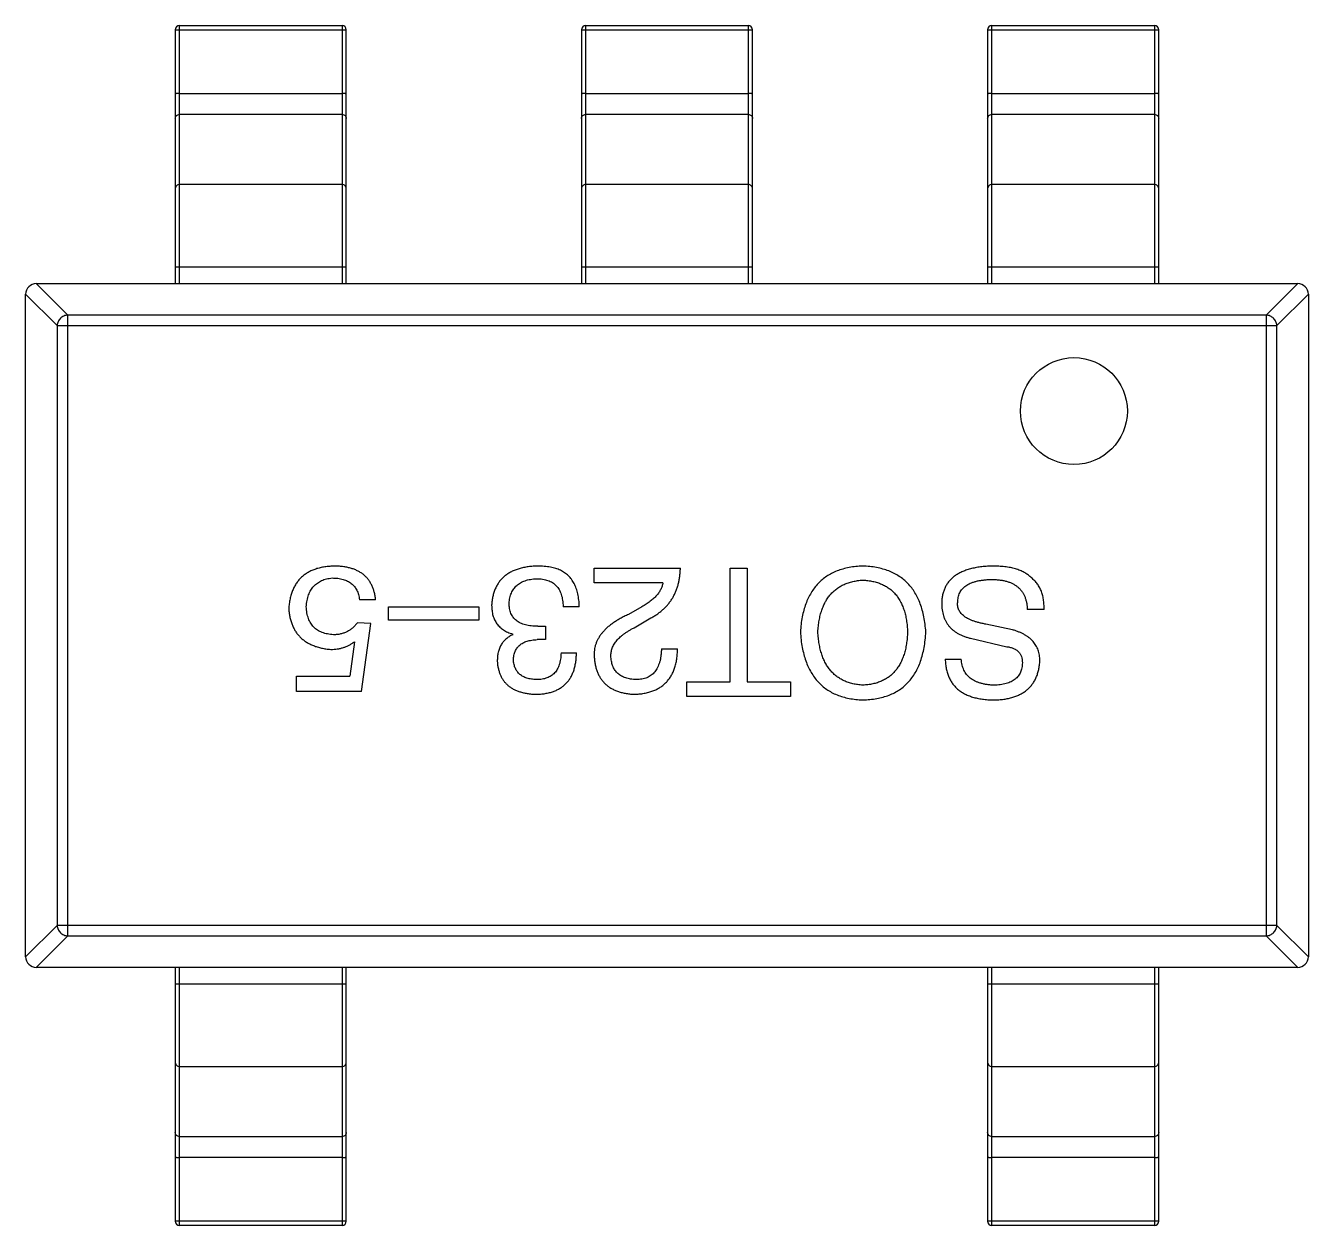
# Model space of a CAD drawing. Header units: millimetres. Extents: x 563 to 681, y 173 to 284.
# Drawn here: x 656.965 to 659.965, y 184.552 to 187.359 of the extents above; entities that cross this region are included whole.
import ezdxf

# ---------------------------------------------------------------- set-up
doc = ezdxf.new("R2010")
doc.units = ezdxf.units.MM
doc.header["$LTSCALE"] = 30.734
doc.layers.get('0').update_dxf_attribs({"linetype": 'CONTINUOUS'})

msp = doc.modelspace()

# ---------------------------------------------------------------- linework, layer by layer
at = {"linetype": 'Continuous'}
for p, q in [((657.3248, 187.3587), (657.7048, 187.3587)), ((657.3248, 186.7553), (657.3248, 187.3587)), ((657.7048, 187.3587), (657.7048, 186.7553)), ((658.2748, 187.3587), (658.6548, 187.3587)), ((658.2748, 186.7553), (658.2748, 187.3587)), ((658.6548, 187.3587), (658.6548, 186.7553)), ((659.2248, 187.3587), (659.6048, 187.3587)), ((659.2248, 186.7553), (659.2248, 187.3587)), ((659.6048, 187.3587), (659.6048, 186.7553)), ((657.3148, 187.3487), (657.3148, 186.7553)), ((657.3248, 187.3493), (657.7048, 187.3493)), ((657.7148, 186.7553), (657.7148, 187.3487)), ((658.2648, 187.3487), (658.2648, 186.7553)), ((658.2748, 187.3493), (658.6548, 187.3493)), ((658.6648, 186.7553), (658.6648, 187.3487)), ((659.2148, 187.3487), (659.2148, 186.7553)), ((659.2248, 187.3493), (659.6048, 187.3493)), ((659.6148, 186.7553), (659.6148, 187.3487)), ((657.3248, 187.1998), (657.7048, 187.1998)), ((658.2748, 187.1998), (658.6548, 187.1998)), ((659.2248, 187.1998), (659.6048, 187.1998)), ((657.7048, 187.151), (657.3248, 187.151)), ((658.6548, 187.151), (658.2748, 187.151)), ((659.6048, 187.151), (659.2248, 187.151)), ((657.7048, 186.9869), (657.3248, 186.9869)), ((658.6548, 186.9869), (658.2748, 186.9869)), ((659.6048, 186.9869), (659.2248, 186.9869)), ((657.3148, 186.7943), (657.7148, 186.7943)), ((658.2648, 186.7943), (658.6648, 186.7943)), ((659.2148, 186.7943), (659.6148, 186.7943)), ((657.0632, 186.6815), (656.9894, 186.7553)), ((656.9898, 186.7553), (659.9398, 186.7553)), ((659.9403, 186.7553), (659.8665, 186.6815)), ((656.9648, 186.7308), (657.0386, 186.657)), ((656.9648, 185.1803), (656.9648, 186.7303)), ((659.891, 186.657), (659.9648, 186.7308)), ((659.9648, 186.7303), (659.9648, 185.1803)), ((659.8665, 186.6815), (657.0632, 186.6815)), ((657.0632, 185.2291), (657.0632, 186.6815)), ((659.8665, 186.6815), (659.8665, 185.2291)), ((657.0386, 186.657), (659.891, 186.657)), ((657.0386, 186.657), (657.0386, 185.2537)), ((659.891, 185.2537), (659.891, 186.657)), ((658.2945, 186.0894), (658.4961, 186.0894)), ((658.2945, 186.055), (658.2945, 186.0894)), ((658.6126, 186.0894), (658.652, 186.0894)), ((658.6126, 185.8239), (658.6126, 186.0894)), ((658.652, 186.0894), (658.652, 185.8239)), ((658.4551, 186.055), (658.2945, 186.055)), ((657.7833, 186.0157), (657.7456, 186.0157)), ((657.8134, 185.9993), (658.0249, 185.9993)), ((657.8134, 185.9681), (657.8134, 185.9993)), ((658.0249, 185.9993), (658.0249, 185.9681)), ((658.2597, 185.9993), (658.222, 185.9993)), ((658.4059, 185.9993), (658.3748, 185.9812)), ((658.3879, 185.9501), (658.4272, 185.973)), ((659.3467, 185.9927), (659.3073, 185.9927)), ((657.7719, 185.9599), (657.7407, 185.9616)), ((657.7506, 185.8009), (657.7719, 185.9599)), ((658.0249, 185.9681), (657.8134, 185.9681)), ((658.1629, 185.9534), (658.181, 185.9534)), ((658.181, 185.9534), (658.181, 185.9222)), ((659.2729, 185.9452), (659.2106, 185.9583)), ((657.7342, 185.9173), (657.7227, 185.837)), ((658.1039, 185.9337), (658.1039, 185.9353)), ((658.181, 185.9222), (658.1613, 185.9222)), ((659.1745, 185.9255), (659.2598, 185.9058)), ((658.217, 185.8911), (658.2531, 185.8911)), ((658.4518, 185.9009), (658.4895, 185.9009)), ((659.1155, 185.8763), (659.1532, 185.8763)), ((657.5981, 185.837), (657.7227, 185.837)), ((657.5981, 185.8009), (657.5981, 185.837)), ((658.511, 185.8239), (658.6126, 185.8239)), ((658.511, 185.7894), (658.511, 185.8239)), ((658.652, 185.8239), (658.7536, 185.8239)), ((658.7536, 185.8239), (658.7536, 185.7894)), ((657.7506, 185.8009), (657.5981, 185.8009)), ((658.7536, 185.7894), (658.511, 185.7894)), ((657.0386, 185.2537), (656.9648, 185.1799)), ((659.891, 185.2537), (657.0386, 185.2537)), ((659.9648, 185.1799), (659.891, 185.2537)), ((656.9894, 185.1553), (657.0632, 185.2291)), ((657.0632, 185.2291), (659.8665, 185.2291)), ((659.8665, 185.2291), (659.9403, 185.1553)), ((659.9398, 185.1553), (656.9898, 185.1553)), ((657.3148, 185.1553), (657.3148, 184.5619)), ((657.3248, 184.5519), (657.3248, 185.1553)), ((657.7048, 185.1553), (657.7048, 184.5519)), ((657.7148, 184.5619), (657.7148, 185.1553)), ((659.2148, 185.1553), (659.2148, 184.5619)), ((659.2248, 184.5519), (659.2248, 185.1553)), ((659.6048, 185.1553), (659.6048, 184.5519)), ((659.6148, 184.5619), (659.6148, 185.1553)), ((657.7148, 185.1164), (657.3148, 185.1164)), ((659.6148, 185.1164), (659.2148, 185.1164)), ((657.3248, 184.9237), (657.7048, 184.9237)), ((659.2248, 184.9237), (659.6048, 184.9237)), ((657.3248, 184.7597), (657.7048, 184.7597)), ((659.2248, 184.7597), (659.6048, 184.7597)), ((657.7048, 184.7109), (657.3248, 184.7109)), ((659.6048, 184.7109), (659.2248, 184.7109)), ((657.7048, 184.5614), (657.3248, 184.5614)), ((659.6048, 184.5614), (659.2248, 184.5614)), ((657.7048, 184.5519), (657.3248, 184.5519)), ((659.6048, 184.5519), (659.2248, 184.5519))]:
    msp.add_line(p, q, dxfattribs=at)
msp.add_circle((659.4165, 186.457), 0.125, dxfattribs=at)
for centre, radius, start, end in [((657.3248, 187.3487), 0.01, 90, 180), ((657.7048, 187.3487), 0.01, 0.0001, 90), ((658.2748, 187.3487), 0.01, 90, 180), ((658.6548, 187.3487), 0.01, 0.0001, 90), ((659.2248, 187.3487), 0.01, 90, 180), ((659.6048, 187.3487), 0.01, 0.0001, 90), ((656.9898, 186.7303), 0.025, 90, 180), ((659.9398, 186.7303), 0.025, 0, 90), ((656.9898, 185.1803), 0.025, 180, 270), ((659.9398, 185.1803), 0.025, 270, 0), ((657.3248, 184.5619), 0.01, 180.0001, 270), ((657.7048, 184.5619), 0.01, 270, 0), ((659.2248, 184.5619), 0.01, 180.0001, 270), ((659.6048, 184.5619), 0.01, 270, 0)]:
    msp.add_arc(centre, radius, start, end, dxfattribs=at)
for points, knots in [([(657.3148, 187.3487), (657.3148, 187.3488), (657.3149, 187.3488), (657.315, 187.3489), (657.3153, 187.3489), (657.3158, 187.349), (657.3166, 187.349), (657.3178, 187.3491), (657.3193, 187.3492), (657.321, 187.3492), (657.3229, 187.3493), (657.3242, 187.3493), (657.3248, 187.3493)], [0, 0, 0, 0, 0.007007, 0.022207, 0.046429, 0.079688, 0.172082, 0.296123, 0.447019, 0.619102, 0.806017, 1, 1, 1, 1]), ([(657.7048, 187.3493), (657.7055, 187.3493), (657.7068, 187.3493), (657.7086, 187.3492), (657.7103, 187.3492), (657.7118, 187.3491), (657.713, 187.349), (657.7139, 187.349), (657.7144, 187.3489), (657.7146, 187.3489), (657.7147, 187.3488), (657.7148, 187.3488), (657.7148, 187.3487)], [0, 0, 0, 0, 0.193983, 0.380898, 0.552981, 0.703877, 0.827918, 0.920311, 0.953571, 0.977793, 0.992993, 1, 1, 1, 1]), ([(658.2648, 187.3487), (658.2648, 187.3488), (658.2649, 187.3488), (658.265, 187.3489), (658.2653, 187.3489), (658.2658, 187.349), (658.2666, 187.349), (658.2678, 187.3491), (658.2693, 187.3492), (658.271, 187.3492), (658.2729, 187.3493), (658.2742, 187.3493), (658.2748, 187.3493)], [0, 0, 0, 0, 0.007007, 0.022207, 0.046429, 0.079688, 0.172082, 0.296123, 0.447019, 0.619102, 0.806017, 1, 1, 1, 1]), ([(658.6548, 187.3493), (658.6555, 187.3493), (658.6568, 187.3493), (658.6586, 187.3492), (658.6603, 187.3492), (658.6618, 187.3491), (658.663, 187.349), (658.6639, 187.349), (658.6644, 187.3489), (658.6646, 187.3489), (658.6647, 187.3488), (658.6648, 187.3488), (658.6648, 187.3487)], [0, 0, 0, 0, 0.193983, 0.380898, 0.552981, 0.703877, 0.827918, 0.920311, 0.953571, 0.977793, 0.992993, 1, 1, 1, 1]), ([(659.2148, 187.3487), (659.2148, 187.3488), (659.2149, 187.3488), (659.215, 187.3489), (659.2153, 187.3489), (659.2158, 187.349), (659.2166, 187.349), (659.2178, 187.3491), (659.2193, 187.3492), (659.221, 187.3492), (659.2229, 187.3493), (659.2242, 187.3493), (659.2248, 187.3493)], [0, 0, 0, 0, 0.007007, 0.022207, 0.046429, 0.079688, 0.172082, 0.296123, 0.447019, 0.619102, 0.806017, 1, 1, 1, 1]), ([(659.6048, 187.3493), (659.6055, 187.3493), (659.6068, 187.3493), (659.6086, 187.3492), (659.6103, 187.3492), (659.6118, 187.3491), (659.613, 187.349), (659.6139, 187.349), (659.6144, 187.3489), (659.6146, 187.3489), (659.6147, 187.3488), (659.6148, 187.3488), (659.6148, 187.3487)], [0, 0, 0, 0, 0.193983, 0.380898, 0.552981, 0.703877, 0.827918, 0.920311, 0.953571, 0.977793, 0.992993, 1, 1, 1, 1]), ([(657.3248, 187.1998), (657.3242, 187.1998), (657.3229, 187.1998), (657.321, 187.1998), (657.3193, 187.1997), (657.3178, 187.1997), (657.3166, 187.1996), (657.3158, 187.1995), (657.3153, 187.1994), (657.315, 187.1994), (657.3149, 187.1993), (657.3148, 187.1993), (657.3148, 187.1993)], [0, 0, 0, 0, 0.193983, 0.380898, 0.552981, 0.703877, 0.827918, 0.920312, 0.953571, 0.977793, 0.992993, 1, 1, 1, 1]), ([(657.7148, 187.1993), (657.7148, 187.1993), (657.7147, 187.1993), (657.7146, 187.1994), (657.7144, 187.1994), (657.7139, 187.1995), (657.713, 187.1996), (657.7118, 187.1997), (657.7103, 187.1997), (657.7086, 187.1998), (657.7068, 187.1998), (657.7055, 187.1998), (657.7048, 187.1998)], [0, 0, 0, 0, 0.007007, 0.022207, 0.046429, 0.079689, 0.172082, 0.296123, 0.447019, 0.619102, 0.806017, 1, 1, 1, 1]), ([(658.2748, 187.1998), (658.2742, 187.1998), (658.2729, 187.1998), (658.271, 187.1998), (658.2693, 187.1997), (658.2678, 187.1997), (658.2666, 187.1996), (658.2658, 187.1995), (658.2653, 187.1994), (658.265, 187.1994), (658.2649, 187.1993), (658.2648, 187.1993), (658.2648, 187.1993)], [0, 0, 0, 0, 0.193983, 0.380898, 0.552981, 0.703877, 0.827918, 0.920312, 0.953571, 0.977793, 0.992993, 1, 1, 1, 1]), ([(658.6648, 187.1993), (658.6648, 187.1993), (658.6647, 187.1993), (658.6646, 187.1994), (658.6644, 187.1994), (658.6639, 187.1995), (658.663, 187.1996), (658.6618, 187.1997), (658.6603, 187.1997), (658.6586, 187.1998), (658.6568, 187.1998), (658.6555, 187.1998), (658.6548, 187.1998)], [0, 0, 0, 0, 0.007007, 0.022207, 0.046429, 0.079689, 0.172082, 0.296123, 0.447019, 0.619102, 0.806017, 1, 1, 1, 1]), ([(659.2248, 187.1998), (659.2242, 187.1998), (659.2229, 187.1998), (659.221, 187.1998), (659.2193, 187.1997), (659.2178, 187.1997), (659.2166, 187.1996), (659.2158, 187.1995), (659.2153, 187.1994), (659.215, 187.1994), (659.2149, 187.1993), (659.2148, 187.1993), (659.2148, 187.1993)], [0, 0, 0, 0, 0.193983, 0.380898, 0.552981, 0.703877, 0.827918, 0.920312, 0.953571, 0.977793, 0.992993, 1, 1, 1, 1]), ([(659.6148, 187.1993), (659.6148, 187.1993), (659.6147, 187.1993), (659.6146, 187.1994), (659.6144, 187.1994), (659.6139, 187.1995), (659.613, 187.1996), (659.6118, 187.1997), (659.6103, 187.1997), (659.6086, 187.1998), (659.6068, 187.1998), (659.6055, 187.1998), (659.6048, 187.1998)], [0, 0, 0, 0, 0.007007, 0.022207, 0.046429, 0.079689, 0.172082, 0.296123, 0.447019, 0.619102, 0.806017, 1, 1, 1, 1]), ([(657.3148, 187.1416), (657.3148, 187.1428), (657.3154, 187.1453), (657.3176, 187.1484), (657.3209, 187.1505), (657.3235, 187.151), (657.3248, 187.151)], [0, 0, 0, 0, 0.242809, 0.48985, 0.742832, 1, 1, 1, 1]), ([(657.7048, 187.151), (657.7061, 187.151), (657.7087, 187.1505), (657.712, 187.1484), (657.7143, 187.1453), (657.7148, 187.1428), (657.7148, 187.1416)], [0, 0, 0, 0, 0.257168, 0.51015, 0.757191, 1, 1, 1, 1]), ([(658.2648, 187.1416), (658.2648, 187.1428), (658.2654, 187.1453), (658.2676, 187.1484), (658.2709, 187.1505), (658.2735, 187.151), (658.2748, 187.151)], [0, 0, 0, 0, 0.242809, 0.48985, 0.742832, 1, 1, 1, 1]), ([(658.6548, 187.151), (658.6561, 187.151), (658.6587, 187.1505), (658.662, 187.1484), (658.6643, 187.1453), (658.6648, 187.1428), (658.6648, 187.1416)], [0, 0, 0, 0, 0.257168, 0.51015, 0.757191, 1, 1, 1, 1]), ([(659.2148, 187.1416), (659.2148, 187.1428), (659.2154, 187.1453), (659.2176, 187.1484), (659.2209, 187.1505), (659.2235, 187.151), (659.2248, 187.151)], [0, 0, 0, 0, 0.242809, 0.48985, 0.742832, 1, 1, 1, 1]), ([(659.6048, 187.151), (659.6061, 187.151), (659.6087, 187.1505), (659.612, 187.1484), (659.6143, 187.1453), (659.6148, 187.1428), (659.6148, 187.1416)], [0, 0, 0, 0, 0.257168, 0.51015, 0.757191, 1, 1, 1, 1]), ([(657.3248, 186.9869), (657.3235, 186.9869), (657.3209, 186.9865), (657.3176, 186.9844), (657.3154, 186.9813), (657.3148, 186.9788), (657.3148, 186.9775)], [0, 0, 0, 0, 0.257168, 0.51015, 0.757191, 1, 1, 1, 1]), ([(657.7148, 186.9775), (657.7148, 186.9788), (657.7143, 186.9813), (657.712, 186.9844), (657.7087, 186.9865), (657.7061, 186.9869), (657.7048, 186.9869)], [0, 0, 0, 0, 0.242809, 0.48985, 0.742832, 1, 1, 1, 1]), ([(658.2748, 186.9869), (658.2735, 186.9869), (658.2709, 186.9865), (658.2676, 186.9844), (658.2654, 186.9813), (658.2648, 186.9788), (658.2648, 186.9775)], [0, 0, 0, 0, 0.257168, 0.51015, 0.757191, 1, 1, 1, 1]), ([(658.6648, 186.9775), (658.6648, 186.9788), (658.6643, 186.9813), (658.662, 186.9844), (658.6587, 186.9865), (658.6561, 186.9869), (658.6548, 186.9869)], [0, 0, 0, 0, 0.242809, 0.48985, 0.742832, 1, 1, 1, 1]), ([(659.2248, 186.9869), (659.2235, 186.9869), (659.2209, 186.9865), (659.2176, 186.9844), (659.2154, 186.9813), (659.2148, 186.9788), (659.2148, 186.9775)], [0, 0, 0, 0, 0.257168, 0.51015, 0.757191, 1, 1, 1, 1]), ([(659.6148, 186.9775), (659.6148, 186.9788), (659.6143, 186.9813), (659.612, 186.9844), (659.6087, 186.9865), (659.6061, 186.9869), (659.6048, 186.9869)], [0, 0, 0, 0, 0.242809, 0.48985, 0.742832, 1, 1, 1, 1]), ([(657.0632, 186.6815), (657.06, 186.6814), (657.0537, 186.6799), (657.0457, 186.6744), (657.0402, 186.6664), (657.0388, 186.6601), (657.0386, 186.657)], [0, 0, 0, 0, 0.248875, 0.5, 0.751125, 1, 1, 1, 1]), ([(659.891, 186.657), (659.8909, 186.6601), (659.8894, 186.6664), (659.8839, 186.6744), (659.8759, 186.6799), (659.8696, 186.6814), (659.8665, 186.6815)], [0, 0, 0, 0, 0.248875, 0.5, 0.751125, 1, 1, 1, 1]), ([(657.6883, 186.0944), (657.6841, 186.0942), (657.6761, 186.0939), (657.6645, 186.0926), (657.6536, 186.0906), (657.6435, 186.0877), (657.6341, 186.0841), (657.6254, 186.0797), (657.6175, 186.0745), (657.6102, 186.0687), (657.6038, 186.062), (657.5982, 186.0546), (657.5932, 186.0464), (657.5891, 186.0374), (657.5857, 186.0277), (657.5829, 186.0173), (657.5811, 186.0061), (657.5804, 185.9983), (657.5801, 185.9944)], [0, 0, 0, 0, 0.074337, 0.144658, 0.211298, 0.274399, 0.334717, 0.392948, 0.449757, 0.505394, 0.56075, 0.616858, 0.674126, 0.733366, 0.795021, 0.859694, 0.927941, 1, 1, 1, 1]), ([(657.7833, 186.0157), (657.7829, 186.0188), (657.7822, 186.0249), (657.7802, 186.0336), (657.7777, 186.0419), (657.7744, 186.0494), (657.7707, 186.0565), (657.7662, 186.0629), (657.7613, 186.0688), (657.7555, 186.0739), (657.7493, 186.0787), (657.7423, 186.0827), (657.7348, 186.0862), (657.7267, 186.089), (657.7179, 186.0912), (657.7086, 186.0929), (657.6986, 186.094), (657.6918, 186.0942), (657.6883, 186.0944)], [0, 0, 0, 0, 0.068545, 0.133544, 0.19542, 0.255245, 0.312812, 0.36916, 0.424791, 0.480307, 0.536971, 0.594633, 0.654367, 0.716937, 0.782022, 0.850991, 0.92325, 1, 1, 1, 1]), ([(658.1613, 186.0944), (658.1572, 186.0942), (658.1492, 186.0938), (658.1376, 186.0924), (658.1267, 186.0903), (658.1167, 186.0875), (658.1073, 186.0842), (658.0987, 186.0801), (658.0909, 186.0754), (658.0838, 186.0699), (658.0775, 186.0638), (658.0719, 186.057), (658.0671, 186.0496), (658.0631, 186.0414), (658.0598, 186.0327), (658.0573, 186.0232), (658.0555, 186.0131), (658.055, 186.0061), (658.0547, 186.0026)], [0, 0, 0, 0, 0.078078, 0.151942, 0.221594, 0.28726, 0.350176, 0.409768, 0.467648, 0.523784, 0.578904, 0.634014, 0.689819, 0.746826, 0.805875, 0.867063, 0.931764, 1, 1, 1, 1]), ([(658.2154, 186.0845), (658.2137, 186.0853), (658.2102, 186.0869), (658.2046, 186.0889), (658.1985, 186.0906), (658.1919, 186.0919), (658.1849, 186.093), (658.1774, 186.0938), (658.1695, 186.0942), (658.1641, 186.0943), (658.1613, 186.0944)], [0, 0, 0, 0, 0.101955, 0.208983, 0.322698, 0.44339, 0.570851, 0.70629, 0.84885, 1, 1, 1, 1]), ([(658.9226, 186.0944), (658.9171, 186.0941), (658.9064, 186.0935), (658.8908, 186.0912), (658.8762, 186.0877), (658.8625, 186.0832), (658.8499, 186.0774), (658.8382, 186.0706), (658.8276, 186.0626), (658.8179, 186.0535), (658.8093, 186.0432), (658.8016, 186.0319), (658.7949, 186.0194), (658.7893, 186.0057), (658.7846, 185.9909), (658.7809, 185.975), (658.7781, 185.958), (658.7772, 185.9463), (658.7767, 185.9403)], [0, 0, 0, 0, 0.069543, 0.135551, 0.198218, 0.258467, 0.316451, 0.372703, 0.428457, 0.483848, 0.539952, 0.597251, 0.656588, 0.718448, 0.783219, 0.851581, 0.92366, 1, 1, 1, 1]), ([(659.0702, 185.9403), (659.0697, 185.9463), (659.0687, 185.958), (659.066, 185.975), (659.0623, 185.9909), (659.0575, 186.0057), (659.0518, 186.0194), (659.0451, 186.0319), (659.0373, 186.0433), (659.0286, 186.0535), (659.0188, 186.0626), (659.008, 186.0706), (658.9962, 186.0774), (658.9834, 186.0832), (658.9696, 186.0877), (658.9548, 186.0912), (658.9391, 186.0935), (658.9282, 186.0941), (658.9226, 186.0944)], [0, 0, 0, 0, 0.075921, 0.147605, 0.21565, 0.280144, 0.341762, 0.400894, 0.458022, 0.514147, 0.569605, 0.625256, 0.681857, 0.740217, 0.800617, 0.86368, 0.930079, 1, 1, 1, 1]), ([(659.2254, 186.0944), (659.2207, 186.0942), (659.2115, 186.0938), (659.1983, 186.0925), (659.186, 186.0905), (659.1745, 186.0879), (659.164, 186.0847), (659.1543, 186.0808), (659.1455, 186.0764), (659.1376, 186.0712), (659.1306, 186.0655), (659.1246, 186.059), (659.1194, 186.052), (659.1151, 186.0443), (659.1118, 186.036), (659.1093, 186.027), (659.1078, 186.0175), (659.1075, 186.0109), (659.1073, 186.0075)], [0, 0, 0, 0, 0.08539, 0.165926, 0.241159, 0.312046, 0.378904, 0.441563, 0.500906, 0.55769, 0.612, 0.665045, 0.717904, 0.770385, 0.824307, 0.880048, 0.938483, 1, 1, 1, 1]), ([(659.3155, 186.0681), (659.3132, 186.0702), (659.3084, 186.0746), (659.3, 186.0799), (659.2904, 186.0844), (659.2796, 186.0881), (659.2677, 186.0909), (659.2546, 186.0929), (659.2404, 186.0941), (659.2305, 186.0943), (659.2254, 186.0944)], [0, 0, 0, 0, 0.09804, 0.200818, 0.309803, 0.427378, 0.554601, 0.691373, 0.839613, 1, 1, 1, 1]), ([(657.621, 185.9993), (657.6213, 186.0018), (657.6217, 186.0067), (657.623, 186.0139), (657.6246, 186.0205), (657.6266, 186.0268), (657.6289, 186.0326), (657.6317, 186.0379), (657.635, 186.0428), (657.6386, 186.0473), (657.6426, 186.0512), (657.647, 186.0548), (657.6518, 186.0579), (657.657, 186.0605), (657.6626, 186.0627), (657.6686, 186.0645), (657.675, 186.0657), (657.6795, 186.0662), (657.6817, 186.0665)], [0, 0, 0, 0, 0.076076, 0.147929, 0.216494, 0.28139, 0.343555, 0.403665, 0.461756, 0.518574, 0.57465, 0.630617, 0.687539, 0.745203, 0.805007, 0.867454, 0.932274, 1, 1, 1, 1]), ([(657.6817, 186.0665), (657.684, 186.0665), (657.6886, 186.0664), (657.6951, 186.0658), (657.7013, 186.0648), (657.7072, 186.0634), (657.7126, 186.0616), (657.7176, 186.0594), (657.7222, 186.0569), (657.7264, 186.0539), (657.7302, 186.0505), (657.7337, 186.0467), (657.7367, 186.0425), (657.7393, 186.0379), (657.7415, 186.0329), (657.7433, 186.0275), (657.7447, 186.0217), (657.7453, 186.0177), (657.7456, 186.0157)], [0, 0, 0, 0, 0.076648, 0.148913, 0.217705, 0.28283, 0.345406, 0.405074, 0.462929, 0.519315, 0.57498, 0.630645, 0.68742, 0.745021, 0.804689, 0.866635, 0.93176, 1, 1, 1, 1]), ([(658.0957, 186.0075), (658.0959, 186.0097), (658.0962, 186.0139), (658.0973, 186.0201), (658.0988, 186.0259), (658.1008, 186.0313), (658.1033, 186.0363), (658.1061, 186.041), (658.1095, 186.0451), (658.1133, 186.049), (658.1176, 186.0524), (658.1223, 186.0554), (658.1274, 186.058), (658.133, 186.0602), (658.139, 186.0619), (658.1455, 186.0633), (658.1524, 186.0644), (658.1572, 186.0647), (658.1597, 186.0648)], [0, 0, 0, 0, 0.068514, 0.133941, 0.195994, 0.255362, 0.312994, 0.369441, 0.424687, 0.480522, 0.537148, 0.594801, 0.654411, 0.716817, 0.781981, 0.850498, 0.923306, 1, 1, 1, 1]), ([(658.1597, 186.0648), (658.1621, 186.0648), (658.1669, 186.0647), (658.1738, 186.0639), (658.1803, 186.0627), (658.1862, 186.0608), (658.1918, 186.0586), (658.1969, 186.0558), (658.2015, 186.0524), (658.2057, 186.0485), (658.2093, 186.0441), (658.2126, 186.0392), (658.2153, 186.0338), (658.2176, 186.0279), (658.2194, 186.0214), (658.2207, 186.0145), (658.2217, 186.0071), (658.2219, 186.0019), (658.222, 185.9993)], [0, 0, 0, 0, 0.071272, 0.13882, 0.201858, 0.262757, 0.320043, 0.376709, 0.431462, 0.486034, 0.541209, 0.597703, 0.65589, 0.717768, 0.782056, 0.850407, 0.92277, 1, 1, 1, 1]), ([(658.2597, 185.9993), (658.2596, 186.0019), (658.2594, 186.0072), (658.2587, 186.0148), (658.2577, 186.0221), (658.2564, 186.0291), (658.2547, 186.0357), (658.2528, 186.042), (658.2504, 186.0478), (658.2479, 186.0534), (658.2449, 186.0585), (658.2417, 186.0634), (658.2381, 186.0678), (658.2342, 186.0719), (658.23, 186.0756), (658.2254, 186.0789), (658.2206, 186.082), (658.2171, 186.0837), (658.2154, 186.0845)], [0, 0, 0, 0, 0.078937, 0.154495, 0.226898, 0.296844, 0.363348, 0.427781, 0.48946, 0.549586, 0.607902, 0.664733, 0.720805, 0.776157, 0.831175, 0.886736, 0.943094, 1, 1, 1, 1]), ([(658.4272, 185.973), (658.43, 185.9746), (658.4354, 185.9776), (658.443, 185.9826), (658.4502, 185.988), (658.4567, 185.9938), (658.4629, 185.9998), (658.4685, 186.0062), (658.4736, 186.013), (658.4782, 186.0201), (658.4822, 186.0276), (658.4858, 186.0354), (658.4888, 186.0436), (658.4913, 186.0521), (658.4933, 186.0609), (658.4947, 186.0701), (658.4957, 186.0797), (658.496, 186.0861), (658.4961, 186.0894)], [0, 0, 0, 0, 0.065828, 0.130094, 0.192451, 0.254037, 0.313974, 0.373757, 0.433048, 0.492243, 0.551902, 0.611758, 0.672678, 0.734814, 0.798569, 0.863693, 0.930488, 1, 1, 1, 1]), ([(658.8177, 185.9403), (658.818, 185.9449), (658.8187, 185.9539), (658.8206, 185.967), (658.8232, 185.9793), (658.8265, 185.9908), (658.8306, 186.0013), (658.8354, 186.0111), (658.8408, 186.02), (658.8471, 186.028), (658.854, 186.0352), (658.8617, 186.0416), (658.8701, 186.0471), (658.8792, 186.0518), (658.8891, 186.0555), (658.8996, 186.0584), (658.9109, 186.0606), (658.9186, 186.0612), (658.9226, 186.0616)], [0, 0, 0, 0, 0.077942, 0.152007, 0.221727, 0.288073, 0.351, 0.411526, 0.469701, 0.526016, 0.581668, 0.637084, 0.692684, 0.749573, 0.808409, 0.869306, 0.932836, 1, 1, 1, 1]), ([(658.9226, 186.0616), (658.9267, 186.0613), (658.9346, 186.0608), (658.946, 186.0588), (658.9567, 186.056), (658.9667, 186.0524), (658.9759, 186.0478), (658.9843, 186.0424), (658.9921, 186.0361), (658.999, 186.0289), (659.0052, 186.0208), (659.0107, 186.0119), (659.0154, 186.002), (659.0194, 185.9914), (659.0226, 185.9798), (659.025, 185.9674), (659.0268, 185.9541), (659.0273, 185.945), (659.0275, 185.9403)], [0, 0, 0, 0, 0.06765, 0.131591, 0.192902, 0.251442, 0.307964, 0.363592, 0.418442, 0.47374, 0.529963, 0.587768, 0.647917, 0.710953, 0.777434, 0.847168, 0.921622, 1, 1, 1, 1]), ([(659.145, 186.0124), (659.1451, 186.0144), (659.1454, 186.0183), (659.1466, 186.0239), (659.1482, 186.0292), (659.1506, 186.034), (659.1535, 186.0386), (659.1571, 186.0427), (659.1612, 186.0465), (659.166, 186.0498), (659.1713, 186.0528), (659.1773, 186.0555), (659.1838, 186.0577), (659.191, 186.0596), (659.1987, 186.061), (659.2071, 186.0621), (659.216, 186.0629), (659.2222, 186.0631), (659.2254, 186.0632)], [0, 0, 0, 0, 0.05617, 0.109836, 0.161504, 0.212099, 0.262487, 0.313111, 0.36568, 0.419737, 0.477556, 0.53817, 0.603387, 0.672532, 0.746929, 0.825941, 0.910245, 1, 1, 1, 1]), ([(659.2254, 186.0632), (659.2286, 186.0631), (659.2349, 186.0628), (659.244, 186.0619), (659.2526, 186.0604), (659.2605, 186.0583), (659.2678, 186.0558), (659.2745, 186.0527), (659.2806, 186.049), (659.2861, 186.0449), (659.2909, 186.0402), (659.2951, 186.0349), (659.2988, 186.0292), (659.3017, 186.0229), (659.3041, 186.0161), (659.3058, 186.0087), (659.307, 186.0009), (659.3072, 185.9955), (659.3073, 185.9927)], [0, 0, 0, 0, 0.079335, 0.15404, 0.224955, 0.291021, 0.353982, 0.414027, 0.47178, 0.527247, 0.581879, 0.636096, 0.691322, 0.747597, 0.806328, 0.867466, 0.932039, 1, 1, 1, 1]), ([(659.3467, 185.9927), (659.3467, 185.9968), (659.3468, 186.0047), (659.3455, 186.0163), (659.3434, 186.027), (659.3399, 186.0369), (659.3355, 186.046), (659.33, 186.0543), (659.3233, 186.0618), (659.3181, 186.066), (659.3155, 186.0681)], [0, 0, 0, 0, 0.144278, 0.280018, 0.408467, 0.530887, 0.648749, 0.76463, 0.881475, 1, 1, 1, 1]), ([(658.4551, 186.055), (658.4546, 186.0524), (658.4535, 186.0472), (658.4503, 186.0396), (658.446, 186.0323), (658.4403, 186.0252), (658.4335, 186.0183), (658.4255, 186.0117), (658.4162, 186.0052), (658.4094, 186.0013), (658.4059, 185.9993)], [0, 0, 0, 0, 0.103034, 0.208166, 0.318255, 0.434664, 0.559728, 0.695394, 0.841708, 1, 1, 1, 1]), ([(658.0547, 186.0026), (658.0548, 186.0004), (658.0548, 185.9962), (658.0555, 185.9901), (658.0563, 185.9843), (658.0578, 185.9787), (658.0594, 185.9735), (658.0616, 185.9685), (658.0641, 185.9638), (658.0669, 185.9594), (658.0702, 185.9554), (658.0739, 185.9516), (658.078, 185.9482), (658.0824, 185.9449), (658.0873, 185.9421), (658.0924, 185.9395), (658.098, 185.9373), (658.1019, 185.936), (658.1039, 185.9353)], [0, 0, 0, 0, 0.071215, 0.138707, 0.20396, 0.266995, 0.327734, 0.387609, 0.445602, 0.503345, 0.561136, 0.618597, 0.677672, 0.738255, 0.799989, 0.863961, 0.930555, 1, 1, 1, 1]), ([(658.1629, 185.9534), (658.1602, 185.9534), (658.155, 185.9534), (658.1474, 185.9542), (658.1402, 185.9551), (658.1337, 185.9567), (658.1276, 185.9585), (658.122, 185.9608), (658.117, 185.9636), (658.1125, 185.9668), (658.1085, 185.9704), (658.1051, 185.9745), (658.1022, 185.9789), (658.0998, 185.9838), (658.098, 185.9891), (658.0966, 185.9949), (658.0958, 186.001), (658.0958, 186.0053), (658.0957, 186.0075)], [0, 0, 0, 0, 0.082495, 0.159728, 0.232496, 0.300725, 0.365163, 0.425859, 0.483728, 0.538892, 0.592921, 0.646195, 0.699968, 0.754746, 0.811387, 0.870806, 0.933482, 1, 1, 1, 1]), ([(659.1073, 186.0075), (659.1074, 186.0048), (659.1074, 185.9996), (659.1083, 185.9919), (659.1096, 185.9847), (659.1114, 185.9778), (659.1138, 185.9713), (659.1167, 185.9652), (659.1201, 185.9594), (659.1241, 185.9541), (659.1285, 185.9491), (659.1335, 185.9446), (659.1391, 185.9404), (659.1452, 185.9367), (659.1518, 185.9333), (659.1589, 185.9302), (659.1665, 185.9276), (659.1718, 185.9262), (659.1745, 185.9255)], [0, 0, 0, 0, 0.069111, 0.134881, 0.198727, 0.259407, 0.319007, 0.377056, 0.434317, 0.491571, 0.548636, 0.606792, 0.666243, 0.727818, 0.791484, 0.858071, 0.927249, 1, 1, 1, 1]), ([(659.2106, 185.9583), (659.2077, 185.9589), (659.2021, 185.96), (659.194, 185.9619), (659.1865, 185.9641), (659.1796, 185.9665), (659.1733, 185.9691), (659.1677, 185.9719), (659.1626, 185.975), (659.1582, 185.9782), (659.1544, 185.9817), (659.1511, 185.9854), (659.1486, 185.9894), (659.1466, 185.9936), (659.1452, 185.998), (659.1445, 186.0026), (659.1444, 186.0074), (659.1448, 186.0107), (659.145, 186.0124)], [0, 0, 0, 0, 0.0932, 0.181198, 0.26306, 0.339627, 0.41092, 0.477479, 0.538825, 0.596824, 0.650619, 0.702235, 0.751666, 0.79967, 0.847759, 0.896274, 0.946739, 1, 1, 1, 1]), ([(657.5801, 185.9944), (657.5804, 185.9908), (657.581, 185.9839), (657.5829, 185.974), (657.5854, 185.9646), (657.5885, 185.9558), (657.5924, 185.9477), (657.5968, 185.9402), (657.602, 185.9333), (657.6078, 185.927), (657.6144, 185.9214), (657.6215, 185.9163), (657.6294, 185.9119), (657.6379, 185.9081), (657.6471, 185.9049), (657.6569, 185.9024), (657.6674, 185.9004), (657.6747, 185.8997), (657.6784, 185.8993)], [0, 0, 0, 0, 0.070056, 0.136784, 0.200181, 0.261459, 0.320361, 0.377607, 0.434201, 0.490556, 0.547297, 0.604711, 0.66384, 0.725285, 0.788826, 0.855809, 0.925831, 1, 1, 1, 1]), ([(657.685, 185.9337), (657.6825, 185.9339), (657.6777, 185.9343), (657.6708, 185.9354), (657.6643, 185.9368), (657.6583, 185.9389), (657.6527, 185.9414), (657.6475, 185.9443), (657.6428, 185.9478), (657.6386, 185.9516), (657.6348, 185.956), (657.6314, 185.9608), (657.6286, 185.9661), (657.6262, 185.9719), (657.6241, 185.9781), (657.6227, 185.9847), (657.6215, 185.9919), (657.6212, 185.9968), (657.621, 185.9993)], [0, 0, 0, 0, 0.071832, 0.140066, 0.204455, 0.266341, 0.32589, 0.383089, 0.439379, 0.495454, 0.551183, 0.608094, 0.666555, 0.726952, 0.789772, 0.856464, 0.926451, 1, 1, 1, 1]), ([(658.3748, 185.9812), (658.3714, 185.9797), (658.3648, 185.9766), (658.3553, 185.9716), (658.3466, 185.9665), (658.3385, 185.9611), (658.3311, 185.9556), (658.3243, 185.9499), (658.3183, 185.944), (658.3129, 185.9379), (658.3082, 185.9317), (658.3042, 185.9252), (658.3008, 185.9186), (658.2981, 185.9118), (658.2962, 185.9048), (658.2949, 185.8977), (658.2943, 185.8903), (658.2944, 185.8854), (658.2945, 185.8829)], [0, 0, 0, 0, 0.082731, 0.161257, 0.236138, 0.307554, 0.375712, 0.440848, 0.502916, 0.562567, 0.619798, 0.675716, 0.73039, 0.78386, 0.837315, 0.890547, 0.944917, 1, 1, 1, 1]), ([(657.7407, 185.9616), (657.7389, 185.9593), (657.7354, 185.955), (657.7294, 185.9493), (657.723, 185.9445), (657.7162, 185.9405), (657.709, 185.9375), (657.7013, 185.9353), (657.6933, 185.9339), (657.6878, 185.9338), (657.685, 185.9337)], [0, 0, 0, 0, 0.132471, 0.259199, 0.382453, 0.502638, 0.622849, 0.744865, 0.870389, 1, 1, 1, 1]), ([(658.3338, 185.8812), (658.3337, 185.8829), (658.3335, 185.8861), (658.3338, 185.8909), (658.3347, 185.8956), (658.3358, 185.9004), (658.3376, 185.9049), (658.3398, 185.9094), (658.3425, 185.9139), (658.3457, 185.9182), (658.3493, 185.9225), (658.3534, 185.9267), (658.358, 185.9308), (658.363, 185.9349), (658.3686, 185.9388), (658.3746, 185.9427), (658.381, 185.9465), (658.3856, 185.9489), (658.3879, 185.9501)], [0, 0, 0, 0, 0.052237, 0.103888, 0.155485, 0.207395, 0.259864, 0.31356, 0.369176, 0.4266, 0.486836, 0.550048, 0.61567, 0.685271, 0.75824, 0.834614, 0.915635, 1, 1, 1, 1]), ([(658.7767, 185.9403), (658.7772, 185.934), (658.7781, 185.9219), (658.7809, 185.9043), (658.7846, 185.888), (658.7893, 185.8727), (658.7949, 185.8586), (658.8016, 185.8457), (658.8093, 185.8339), (658.8179, 185.8233), (658.8276, 185.8139), (658.8382, 185.8057), (658.8499, 185.7986), (658.8625, 185.7927), (658.8762, 185.7881), (658.8908, 185.7846), (658.9064, 185.7822), (658.9171, 185.7816), (658.9226, 185.7812)], [0, 0, 0, 0, 0.077567, 0.150676, 0.219857, 0.285465, 0.347921, 0.407823, 0.465422, 0.52175, 0.577087, 0.632521, 0.688224, 0.745558, 0.804966, 0.866649, 0.931596, 1, 1, 1, 1]), ([(658.9226, 185.8157), (658.9186, 185.816), (658.9109, 185.8167), (658.8996, 185.8189), (658.889, 185.8218), (658.8792, 185.8257), (658.8701, 185.8305), (658.8617, 185.8361), (658.854, 185.8426), (658.847, 185.85), (658.8408, 185.8583), (658.8354, 185.8674), (658.8305, 185.8775), (658.8265, 185.8883), (658.8232, 185.9001), (658.8206, 185.9127), (658.8186, 185.9262), (658.818, 185.9355), (658.8177, 185.9403)], [0, 0, 0, 0, 0.066185, 0.128757, 0.188826, 0.247016, 0.303201, 0.358331, 0.413554, 0.469092, 0.525618, 0.584057, 0.64487, 0.708721, 0.775674, 0.846303, 0.920903, 1, 1, 1, 1]), ([(658.9226, 185.7812), (658.9283, 185.7815), (658.9392, 185.782), (658.9552, 185.7842), (658.9701, 185.7876), (658.984, 185.7921), (658.9969, 185.7979), (659.0087, 185.8049), (659.0196, 185.8131), (659.0294, 185.8225), (659.0381, 185.8331), (659.0459, 185.8449), (659.0526, 185.8579), (659.0581, 185.8721), (659.0628, 185.8874), (659.0663, 185.904), (659.0689, 185.9217), (659.0698, 185.934), (659.0702, 185.9403)], [0, 0, 0, 0, 0.069152, 0.134813, 0.197211, 0.256568, 0.314021, 0.370015, 0.425333, 0.480469, 0.536197, 0.593559, 0.65308, 0.715045, 0.780396, 0.8495, 0.922535, 1, 1, 1, 1]), ([(659.0275, 185.9403), (659.0273, 185.9354), (659.0268, 185.926), (659.025, 185.9124), (659.0226, 185.8996), (659.0194, 185.8877), (659.0154, 185.8768), (659.0107, 185.8667), (659.0052, 185.8575), (658.999, 185.8492), (658.992, 185.8418), (658.9843, 185.8353), (658.9759, 185.8297), (658.9667, 185.8251), (658.9567, 185.8213), (658.946, 185.8185), (658.9346, 185.8165), (658.9267, 185.816), (658.9226, 185.8157)], [0, 0, 0, 0, 0.079527, 0.154518, 0.225493, 0.292262, 0.355914, 0.416367, 0.47473, 0.531171, 0.586124, 0.640791, 0.696133, 0.751962, 0.809861, 0.870342, 0.93333, 1, 1, 1, 1]), ([(659.3368, 185.873), (659.3368, 185.8752), (659.3367, 185.8796), (659.336, 185.8859), (659.3347, 185.892), (659.3329, 185.8978), (659.3307, 185.9034), (659.3279, 185.9086), (659.3246, 185.9135), (659.3209, 185.9182), (659.3166, 185.9226), (659.3119, 185.9267), (659.3066, 185.9304), (659.3008, 185.934), (659.2946, 185.9373), (659.2878, 185.9401), (659.2806, 185.943), (659.2755, 185.9444), (659.2729, 185.9452)], [0, 0, 0, 0, 0.063238, 0.123934, 0.183175, 0.240763, 0.297716, 0.35399, 0.41043, 0.466931, 0.525151, 0.585145, 0.647083, 0.711121, 0.778546, 0.84866, 0.922421, 1, 1, 1, 1]), ([(657.6784, 185.8993), (657.681, 185.8993), (657.6861, 185.8995), (657.6936, 185.9003), (657.7009, 185.9017), (657.708, 185.9037), (657.7148, 185.9062), (657.7215, 185.9093), (657.728, 185.913), (657.7321, 185.9159), (657.7342, 185.9173)], [0, 0, 0, 0, 0.129488, 0.255609, 0.38009, 0.502685, 0.625504, 0.749031, 0.873124, 1, 1, 1, 1]), ([(658.1039, 185.9337), (658.1011, 185.9323), (658.0955, 185.9295), (658.088, 185.9239), (658.0818, 185.9174), (658.0766, 185.91), (658.0727, 185.9016), (658.0698, 185.8924), (658.0681, 185.8822), (658.068, 185.8751), (658.0679, 185.8714)], [0, 0, 0, 0, 0.125227, 0.244792, 0.361427, 0.478215, 0.59667, 0.722058, 0.856314, 1, 1, 1, 1]), ([(658.1056, 185.8747), (658.1057, 185.8765), (658.1059, 185.8802), (658.1067, 185.8854), (658.1079, 185.8903), (658.1095, 185.8948), (658.1116, 185.899), (658.1141, 185.9029), (658.117, 185.9064), (658.1203, 185.9096), (658.124, 185.9124), (658.1281, 185.9149), (658.1326, 185.917), (658.1376, 185.9187), (658.1429, 185.9201), (658.1487, 185.9212), (658.1549, 185.9219), (658.1591, 185.9221), (658.1613, 185.9222)], [0, 0, 0, 0, 0.067741, 0.131599, 0.192143, 0.249977, 0.306453, 0.361639, 0.416449, 0.471489, 0.527582, 0.584873, 0.644974, 0.70814, 0.77492, 0.845909, 0.920585, 1, 1, 1, 1]), ([(658.158, 185.7944), (658.1618, 185.7945), (658.1691, 185.7947), (658.1798, 185.7961), (658.1897, 185.798), (658.1989, 185.8009), (658.2074, 185.8043), (658.2152, 185.8086), (658.2223, 185.8135), (658.2286, 185.8192), (658.2343, 185.8257), (658.2391, 185.8329), (658.2433, 185.8408), (658.2468, 185.8495), (658.2495, 185.8589), (658.2514, 185.869), (658.2527, 185.8798), (658.253, 185.8872), (658.2531, 185.8911)], [0, 0, 0, 0, 0.073232, 0.142595, 0.207997, 0.270074, 0.329156, 0.386529, 0.441846, 0.496976, 0.551877, 0.607941, 0.665637, 0.725446, 0.788542, 0.855101, 0.925196, 1, 1, 1, 1]), ([(658.217, 185.8911), (658.2169, 185.8886), (658.2167, 185.8837), (658.2158, 185.8766), (658.2147, 185.87), (658.213, 185.8639), (658.2109, 185.8583), (658.2083, 185.8532), (658.2054, 185.8485), (658.202, 185.8443), (658.1982, 185.8406), (658.1939, 185.8374), (658.1892, 185.8347), (658.1841, 185.8326), (658.1786, 185.8308), (658.1727, 185.8296), (658.1663, 185.8289), (658.1619, 185.8288), (658.1597, 185.8288)], [0, 0, 0, 0, 0.078134, 0.15164, 0.221358, 0.286689, 0.348614, 0.407697, 0.464247, 0.520153, 0.574432, 0.629291, 0.684538, 0.742032, 0.801329, 0.863637, 0.930123, 1, 1, 1, 1]), ([(658.2945, 185.8829), (658.2947, 185.8795), (658.2953, 185.8729), (658.2968, 185.8633), (658.2991, 185.8544), (658.302, 185.846), (658.3055, 185.8383), (658.3097, 185.8312), (658.3146, 185.8247), (658.3202, 185.8188), (658.3264, 185.8136), (658.3332, 185.8089), (658.3408, 185.8049), (658.3489, 185.8015), (658.3578, 185.7988), (658.3672, 185.7966), (658.3773, 185.7951), (658.3843, 185.7946), (658.3879, 185.7944)], [0, 0, 0, 0, 0.070688, 0.137741, 0.201612, 0.262778, 0.321223, 0.378455, 0.434411, 0.490146, 0.546362, 0.603392, 0.662208, 0.723401, 0.787372, 0.85442, 0.925153, 1, 1, 1, 1]), ([(658.3928, 185.8288), (658.3906, 185.8289), (658.3862, 185.8291), (658.3798, 185.8298), (658.3739, 185.8311), (658.3683, 185.8325), (658.3632, 185.8345), (658.3584, 185.8368), (658.3541, 185.8396), (658.3501, 185.8426), (658.3467, 185.8462), (658.3435, 185.85), (658.3409, 185.8543), (658.3386, 185.8589), (658.3368, 185.864), (658.3353, 185.8694), (658.3343, 185.8752), (658.334, 185.8792), (658.3338, 185.8812)], [0, 0, 0, 0, 0.076112, 0.148436, 0.216883, 0.281466, 0.34298, 0.402356, 0.459881, 0.51546, 0.571111, 0.62658, 0.683162, 0.741007, 0.801404, 0.863825, 0.930544, 1, 1, 1, 1]), ([(658.3879, 185.7944), (658.392, 185.7946), (658.3998, 185.7949), (658.4112, 185.7966), (658.4218, 185.7989), (658.4317, 185.802), (658.4407, 185.806), (658.4491, 185.8107), (658.4567, 185.8162), (658.4634, 185.8225), (658.4694, 185.8296), (658.4747, 185.8375), (658.4791, 185.8462), (658.4828, 185.8556), (658.4857, 185.8658), (658.4878, 185.8768), (658.4891, 185.8886), (658.4894, 185.8967), (658.4895, 185.9009)], [0, 0, 0, 0, 0.07282, 0.141057, 0.2062, 0.267672, 0.326735, 0.383519, 0.439188, 0.494454, 0.549628, 0.605958, 0.66397, 0.72402, 0.787502, 0.854127, 0.925065, 1, 1, 1, 1]), ([(658.4518, 185.9009), (658.4517, 185.898), (658.4515, 185.8924), (658.4506, 185.8842), (658.4494, 185.8765), (658.4477, 185.8695), (658.4454, 185.863), (658.4429, 185.857), (658.4399, 185.8516), (658.4363, 185.8468), (658.4325, 185.8425), (658.4281, 185.8388), (658.4233, 185.8357), (658.418, 185.8331), (658.4123, 185.8312), (658.4062, 185.8298), (658.3997, 185.829), (658.3951, 185.8288), (658.3928, 185.8288)], [0, 0, 0, 0, 0.082594, 0.15978, 0.232961, 0.301462, 0.365595, 0.426678, 0.484662, 0.540809, 0.595146, 0.648401, 0.702272, 0.757102, 0.813447, 0.872233, 0.934055, 1, 1, 1, 1]), ([(659.2598, 185.9058), (659.2626, 185.9054), (659.268, 185.9045), (659.2754, 185.9019), (659.2818, 185.8985), (659.2869, 185.8941), (659.291, 185.8888), (659.2939, 185.8827), (659.2956, 185.8757), (659.2958, 185.8707), (659.2959, 185.8681)], [0, 0, 0, 0, 0.148023, 0.281917, 0.403558, 0.517739, 0.629599, 0.744162, 0.865862, 1, 1, 1, 1]), ([(658.0679, 185.8714), (658.0681, 185.8684), (658.0686, 185.8626), (658.0702, 185.8542), (658.0724, 185.8463), (658.0752, 185.8389), (658.0786, 185.8322), (658.0827, 185.8259), (658.0874, 185.8202), (658.0928, 185.8151), (658.0988, 185.8105), (658.1054, 185.8066), (658.1127, 185.8031), (658.1206, 185.8003), (658.129, 185.7979), (658.1381, 185.7962), (658.1479, 185.7949), (658.1546, 185.7945), (658.158, 185.7944)], [0, 0, 0, 0, 0.067521, 0.132139, 0.193339, 0.252064, 0.309083, 0.364848, 0.420021, 0.475612, 0.532002, 0.589602, 0.649896, 0.712634, 0.778603, 0.848416, 0.922155, 1, 1, 1, 1]), ([(658.1597, 185.8288), (658.1576, 185.8289), (658.1536, 185.829), (658.1478, 185.8298), (658.1424, 185.8308), (658.1373, 185.8321), (658.1326, 185.8338), (658.1282, 185.8359), (658.1243, 185.8383), (658.1207, 185.841), (658.1175, 185.844), (658.1147, 185.8475), (658.1122, 185.8511), (658.1101, 185.8552), (658.1084, 185.8596), (658.1071, 185.8644), (658.1061, 185.8694), (658.1057, 185.8729), (658.1056, 185.8747)], [0, 0, 0, 0, 0.078051, 0.151197, 0.220412, 0.286742, 0.34933, 0.409464, 0.467368, 0.52298, 0.578639, 0.633998, 0.690142, 0.746855, 0.805868, 0.867776, 0.932345, 1, 1, 1, 1]), ([(659.1155, 185.8763), (659.1157, 185.8725), (659.1162, 185.865), (659.1179, 185.8542), (659.1204, 185.8441), (659.1238, 185.8348), (659.1281, 185.8261), (659.1333, 185.8183), (659.1393, 185.8112), (659.1462, 185.8048), (659.154, 185.7993), (659.1626, 185.7944), (659.1721, 185.7903), (659.1824, 185.787), (659.1936, 185.7844), (659.2056, 185.7825), (659.2185, 185.7814), (659.2273, 185.7813), (659.2319, 185.7812)], [0, 0, 0, 0, 0.067746, 0.131468, 0.192012, 0.249947, 0.305924, 0.360562, 0.415062, 0.46941, 0.524967, 0.582613, 0.642659, 0.706195, 0.77304, 0.844305, 0.919608, 1, 1, 1, 1]), ([(659.2286, 185.8157), (659.2257, 185.8158), (659.2201, 185.8162), (659.2118, 185.8172), (659.2041, 185.8187), (659.197, 185.8206), (659.1903, 185.8229), (659.1842, 185.8256), (659.1787, 185.8288), (659.1737, 185.8323), (659.1692, 185.8364), (659.1653, 185.8409), (659.1618, 185.8457), (659.1591, 185.851), (659.1567, 185.8567), (659.155, 185.8629), (659.1538, 185.8695), (659.1534, 185.874), (659.1532, 185.8763)], [0, 0, 0, 0, 0.080942, 0.15724, 0.229821, 0.297692, 0.36242, 0.423911, 0.482196, 0.539298, 0.594482, 0.64892, 0.70322, 0.758404, 0.815258, 0.874182, 0.93522, 1, 1, 1, 1]), ([(659.2959, 185.8681), (659.2958, 185.8661), (659.2957, 185.8621), (659.2949, 185.8563), (659.2936, 185.8508), (659.2918, 185.8458), (659.2894, 185.8411), (659.2865, 185.8369), (659.283, 185.833), (659.2791, 185.8294), (659.2746, 185.8264), (659.2696, 185.8237), (659.264, 185.8214), (659.2579, 185.8194), (659.2513, 185.818), (659.2442, 185.8167), (659.2366, 185.816), (659.2314, 185.8158), (659.2286, 185.8157)], [0, 0, 0, 0, 0.06343, 0.124222, 0.181144, 0.236526, 0.290131, 0.343393, 0.396288, 0.450954, 0.506479, 0.565175, 0.627059, 0.692946, 0.76251, 0.836996, 0.915797, 1, 1, 1, 1]), ([(659.2319, 185.7812), (659.236, 185.7814), (659.2438, 185.7818), (659.2553, 185.7832), (659.2659, 185.7853), (659.2759, 185.788), (659.285, 185.7914), (659.2935, 185.7955), (659.3012, 185.8003), (659.3082, 185.8057), (659.3144, 185.8118), (659.3199, 185.8186), (659.3246, 185.8261), (659.3287, 185.8341), (659.3319, 185.8429), (659.3343, 185.8524), (659.3361, 185.8625), (659.3366, 185.8695), (659.3368, 185.873)], [0, 0, 0, 0, 0.077604, 0.150579, 0.220083, 0.285578, 0.347594, 0.407359, 0.464757, 0.520774, 0.5761, 0.631449, 0.687327, 0.744836, 0.804268, 0.865895, 0.931164, 1, 1, 1, 1]), ([(657.0386, 185.2537), (657.0388, 185.2505), (657.0402, 185.2442), (657.0457, 185.2362), (657.0537, 185.2307), (657.06, 185.2293), (657.0632, 185.2291)], [0, 0, 0, 0, 0.248875, 0.5, 0.751125, 1, 1, 1, 1]), ([(659.8665, 185.2291), (659.8696, 185.2293), (659.8759, 185.2307), (659.8839, 185.2362), (659.8894, 185.2442), (659.8909, 185.2505), (659.891, 185.2537)], [0, 0, 0, 0, 0.248875, 0.5, 0.751125, 1, 1, 1, 1]), ([(657.3148, 184.9331), (657.3148, 184.9319), (657.3154, 184.9294), (657.3176, 184.9263), (657.3209, 184.9242), (657.3235, 184.9237), (657.3248, 184.9237)], [0, 0, 0, 0, 0.242809, 0.48985, 0.742832, 1, 1, 1, 1]), ([(657.7048, 184.9237), (657.7061, 184.9237), (657.7087, 184.9242), (657.712, 184.9263), (657.7143, 184.9294), (657.7148, 184.9319), (657.7148, 184.9331)], [0, 0, 0, 0, 0.257168, 0.51015, 0.757191, 1, 1, 1, 1]), ([(659.2148, 184.9331), (659.2148, 184.9319), (659.2154, 184.9294), (659.2176, 184.9263), (659.2209, 184.9242), (659.2235, 184.9237), (659.2248, 184.9237)], [0, 0, 0, 0, 0.242809, 0.48985, 0.742832, 1, 1, 1, 1]), ([(659.6048, 184.9237), (659.6061, 184.9237), (659.6087, 184.9242), (659.612, 184.9263), (659.6143, 184.9294), (659.6148, 184.9319), (659.6148, 184.9331)], [0, 0, 0, 0, 0.257168, 0.51015, 0.757191, 1, 1, 1, 1]), ([(657.3248, 184.7597), (657.3235, 184.7597), (657.3209, 184.7601), (657.3176, 184.7622), (657.3154, 184.7653), (657.3148, 184.7678), (657.3148, 184.7691)], [0, 0, 0, 0, 0.257168, 0.51015, 0.757191, 1, 1, 1, 1]), ([(657.7148, 184.7691), (657.7148, 184.7678), (657.7143, 184.7653), (657.712, 184.7622), (657.7087, 184.7601), (657.7061, 184.7597), (657.7048, 184.7597)], [0, 0, 0, 0, 0.242809, 0.48985, 0.742832, 1, 1, 1, 1]), ([(659.2248, 184.7597), (659.2235, 184.7597), (659.2209, 184.7601), (659.2176, 184.7622), (659.2154, 184.7653), (659.2148, 184.7678), (659.2148, 184.7691)], [0, 0, 0, 0, 0.257168, 0.51015, 0.757191, 1, 1, 1, 1]), ([(659.6148, 184.7691), (659.6148, 184.7678), (659.6143, 184.7653), (659.612, 184.7622), (659.6087, 184.7601), (659.6061, 184.7597), (659.6048, 184.7597)], [0, 0, 0, 0, 0.242809, 0.48985, 0.742832, 1, 1, 1, 1]), ([(657.3148, 184.7114), (657.3148, 184.7114), (657.3149, 184.7113), (657.315, 184.7113), (657.3153, 184.7112), (657.3158, 184.7111), (657.3166, 184.7111), (657.3178, 184.711), (657.3193, 184.7109), (657.321, 184.7109), (657.3229, 184.7109), (657.3242, 184.7109), (657.3248, 184.7109)], [0, 0, 0, 0, 0.007007, 0.022207, 0.046429, 0.079688, 0.172082, 0.296123, 0.447019, 0.619102, 0.806017, 1, 1, 1, 1]), ([(657.7048, 184.7109), (657.7055, 184.7109), (657.7068, 184.7109), (657.7086, 184.7109), (657.7103, 184.7109), (657.7118, 184.711), (657.713, 184.7111), (657.7139, 184.7111), (657.7144, 184.7112), (657.7146, 184.7113), (657.7147, 184.7113), (657.7148, 184.7114), (657.7148, 184.7114)], [0, 0, 0, 0, 0.193983, 0.380898, 0.552981, 0.703877, 0.827918, 0.920311, 0.953571, 0.977793, 0.992993, 1, 1, 1, 1]), ([(659.2148, 184.7114), (659.2148, 184.7114), (659.2149, 184.7113), (659.215, 184.7113), (659.2153, 184.7112), (659.2158, 184.7111), (659.2166, 184.7111), (659.2178, 184.711), (659.2193, 184.7109), (659.221, 184.7109), (659.2229, 184.7109), (659.2242, 184.7109), (659.2248, 184.7109)], [0, 0, 0, 0, 0.007007, 0.022207, 0.046429, 0.079688, 0.172082, 0.296123, 0.447019, 0.619102, 0.806017, 1, 1, 1, 1]), ([(659.6048, 184.7109), (659.6055, 184.7109), (659.6068, 184.7109), (659.6086, 184.7109), (659.6103, 184.7109), (659.6118, 184.711), (659.613, 184.7111), (659.6139, 184.7111), (659.6144, 184.7112), (659.6146, 184.7113), (659.6147, 184.7113), (659.6148, 184.7114), (659.6148, 184.7114)], [0, 0, 0, 0, 0.193983, 0.380898, 0.552981, 0.703877, 0.827918, 0.920311, 0.953571, 0.977793, 0.992993, 1, 1, 1, 1]), ([(657.3248, 184.5614), (657.3242, 184.5614), (657.3229, 184.5614), (657.321, 184.5614), (657.3193, 184.5615), (657.3178, 184.5615), (657.3166, 184.5616), (657.3158, 184.5617), (657.3153, 184.5618), (657.315, 184.5618), (657.3149, 184.5618), (657.3148, 184.5619), (657.3148, 184.5619)], [0, 0, 0, 0, 0.193983, 0.380898, 0.552981, 0.703877, 0.827918, 0.920312, 0.953571, 0.977793, 0.992993, 1, 1, 1, 1]), ([(657.7148, 184.5619), (657.7148, 184.5619), (657.7147, 184.5618), (657.7146, 184.5618), (657.7144, 184.5618), (657.7139, 184.5617), (657.713, 184.5616), (657.7118, 184.5615), (657.7103, 184.5615), (657.7086, 184.5614), (657.7068, 184.5614), (657.7055, 184.5614), (657.7048, 184.5614)], [0, 0, 0, 0, 0.007007, 0.022207, 0.046429, 0.079689, 0.172082, 0.296123, 0.447019, 0.619102, 0.806017, 1, 1, 1, 1]), ([(659.2248, 184.5614), (659.2242, 184.5614), (659.2229, 184.5614), (659.221, 184.5614), (659.2193, 184.5615), (659.2178, 184.5615), (659.2166, 184.5616), (659.2158, 184.5617), (659.2153, 184.5618), (659.215, 184.5618), (659.2149, 184.5618), (659.2148, 184.5619), (659.2148, 184.5619)], [0, 0, 0, 0, 0.193983, 0.380898, 0.552981, 0.703877, 0.827918, 0.920312, 0.953571, 0.977793, 0.992993, 1, 1, 1, 1]), ([(659.6148, 184.5619), (659.6148, 184.5619), (659.6147, 184.5618), (659.6146, 184.5618), (659.6144, 184.5618), (659.6139, 184.5617), (659.613, 184.5616), (659.6118, 184.5615), (659.6103, 184.5615), (659.6086, 184.5614), (659.6068, 184.5614), (659.6055, 184.5614), (659.6048, 184.5614)], [0, 0, 0, 0, 0.007007, 0.022207, 0.046429, 0.079689, 0.172082, 0.296123, 0.447019, 0.619102, 0.806017, 1, 1, 1, 1])]:
    msp.add_open_spline(points, degree=3, knots=knots, dxfattribs=at)

doc.saveas('drawing.dxf')
